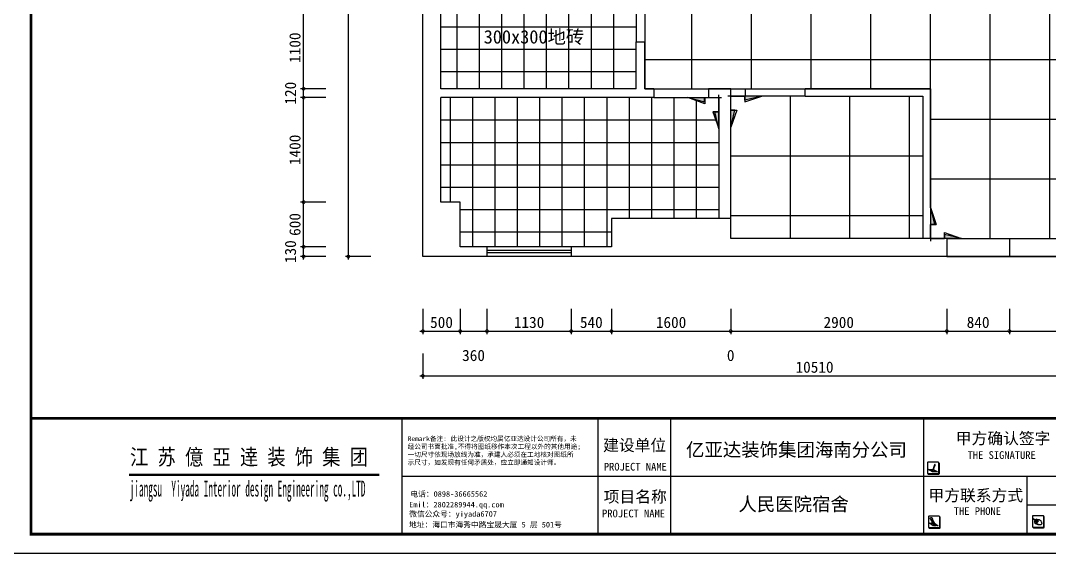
# Model space of a CAD drawing. Header units: millimetres. Extents: x 333665 to 510740, y -473522 to -395501.
# Drawn here: x 400053 to 413858, y -410869 to -403726 of the extents above; entities that cross this region are included whole.
import ezdxf

# ---------------------------------------------------------------- set-up
doc = ezdxf.new("R2010")
doc.units = ezdxf.units.MM
doc.header["$PDMODE"] = 35
doc.header["$PDSIZE"] = 20
for name, color, linetype in [('0-01图框模板说明', 2, 'Continuous'), ('0-02图框细线', 136, 'Continuous'), ('250', 250, 'Continuous'), ('FLOOR', 8, 'Continuous'), ('layer 1', 7, 'Continuous'), ('TK', 7, 'Continuous'), ('细线', 250, 'Continuous')]:
    doc.layers.add(name, color=color, linetype=linetype)
doc.styles.add('H1', font='')
doc.styles.get("Standard").update_dxf_attribs({"font": 'txt', "bigfont": 'gbcbig.shx'})
doc.styles.add('STYLE1', font='')
doc.styles.add('标注文字', font='simhei.ttf')
doc.styles.add('黑体', font='simhei.ttf')
doc.styles.get('H1').set_extended_font_data('SimSun')
doc.styles.get('STYLE1').set_extended_font_data('SimSun')
doc.dimstyles.new('最新标注', dxfattribs={"dimtxt": 150, "dimasz": 80, "dimexe": 40, "dimexo": 40, "dimgap": 40, "dimtad": 1, "dimdec": 0, "dimtxsty": '标注文字', "dimblk": 'DOTSMALL', "dimcen": 2.5, "dimdle": 40, "dimclrd": 46, "dimclre": 46, "dimclrt": 40, "dimadec": 0, "dimazin": 0, "dimtfac": 1, "dimtdec": 0, "dimtmove": 2, "dimatfit": 3, "dimldrblk": 'DOT', "dimfxl": 300, "dimfxlon": 1, "dimarcsym": 0})

# ---------------------------------------------------------------- blocks, each defined once
blk = doc.blocks.new('_DotSmall')
at = {"layer": 'FLOOR', "color": 0, "const_width": 0.5}
blk.add_lwpolyline([(-0.0625, 0, 1), (0.0625, 0, 1)], format="xyb", close=True, dxfattribs=at)
blk = doc.blocks.new('*D196')
at = {"layer": 'Defpoints', "color": 0, "lineweight": -3, "ltscale": 400}
for p in [(403851, -406759), (406311, -406759), (406311, -406889)]:
    blk.add_point(p, dxfattribs=at)
at = {"layer": '细线', "color": 46, "lineweight": -2, "ltscale": 400}
for p, q in [((404151, -406759), (403811, -406759)), ((403851, -406929), (403851, -406719)), ((404151, -406889), (403811, -406889))]:
    blk.add_line(p, q, dxfattribs=at)
at = {"layer": '细线', "color": 46, "lineweight": -2, "ltscale": 400, "xscale": 80, "yscale": 80, "zscale": 80}
for p, rotation in [((403851, -406759), 90), ((403851, -406889), 270)]:
    blk.add_blockref('_DotSmall', p, dxfattribs=dict(at, rotation=rotation))
at = {"layer": '细线', "color": 40, "lineweight": -3, "ltscale": 400, "insert": (403675, -406824), "char_height": 150, "attachment_point": 5, "rotation": 90, "style": '标注文字'}
blk.add_mtext('130', dxfattribs=at)
blk = doc.blocks.new('_Dot')
at = {"color": 0, "linetype": 'ByBlock', "lineweight": -2}
blk.add_line((-0.5, 0), (-1, 0), dxfattribs=at)
at = {"color": 0, "linetype": 'ByBlock', "const_width": 0.5}
blk.add_lwpolyline([(-0.25, 0, 1), (0.25, 0, 1)], format="xyb", close=True, dxfattribs=at)
blk = doc.blocks.new('*D197')
at = {"color": 46, "lineweight": -2}
for p, q in [((403851, -406799), (403851, -406119)), ((404151, -406159), (403811, -406159)), ((404151, -406759), (403811, -406759))]:
    blk.add_line(p, q, dxfattribs=at)
at = {"layer": 'Defpoints', "color": 0, "lineweight": -3}
for p in [(403851, -406159), (405951, -406159), (406311, -406759)]:
    blk.add_point(p, dxfattribs=at)
at = {"color": 46, "lineweight": -2, "xscale": 80, "yscale": 80, "zscale": 80}
for p, rotation in [((403851, -406159), 90), ((403851, -406759), 270)]:
    blk.add_blockref('_DotSmall', p, dxfattribs=dict(at, rotation=rotation))
at = {"color": 40, "lineweight": -3, "insert": (403735, -406459), "char_height": 150, "attachment_point": 5, "rotation": 90, "style": '标注文字'}
blk.add_mtext('600', dxfattribs=at)
blk = doc.blocks.new('*D198')
at = {"color": 46, "lineweight": -2}
for p, q in [((403851, -406199), (403851, -404719)), ((404151, -404759), (403811, -404759)), ((404151, -406159), (403811, -406159))]:
    blk.add_line(p, q, dxfattribs=at)
at = {"layer": 'Defpoints', "color": 0, "lineweight": -3}
for p in [(403851, -404759), (405691, -404759), (405951, -406159)]:
    blk.add_point(p, dxfattribs=at)
at = {"color": 46, "lineweight": -2, "xscale": 80, "yscale": 80, "zscale": 80}
for p, rotation in [((403851, -404759), 90), ((403851, -406159), 270)]:
    blk.add_blockref('_DotSmall', p, dxfattribs=dict(at, rotation=rotation))
at = {"color": 40, "lineweight": -3, "insert": (403735, -405459), "char_height": 150, "attachment_point": 5, "rotation": 90, "style": '标注文字'}
blk.add_mtext('1400', dxfattribs=at)
blk = doc.blocks.new('*D199')
at = {"color": 46, "lineweight": -2}
for p, q in [((403851, -404799), (403851, -404599)), ((404151, -404639), (403811, -404639)), ((404151, -404759), (403811, -404759))]:
    blk.add_line(p, q, dxfattribs=at)
at = {"layer": 'Defpoints', "color": 0, "lineweight": -3}
for p in [(403851, -404639), (405691, -404639), (405691, -404759)]:
    blk.add_point(p, dxfattribs=at)
at = {"color": 46, "lineweight": -2, "xscale": 80, "yscale": 80, "zscale": 80}
for p, rotation in [((403851, -404639), 90), ((403851, -404759), 270)]:
    blk.add_blockref('_DotSmall', p, dxfattribs=dict(at, rotation=rotation))
at = {"color": 40, "lineweight": -3, "insert": (403675, -404699), "char_height": 150, "attachment_point": 5, "rotation": 90, "style": '标注文字'}
blk.add_mtext('120', dxfattribs=at)
blk = doc.blocks.new('*D200')
at = {"color": 46, "lineweight": -2}
for p, q in [((403851, -404679), (403851, -403499)), ((404151, -403539), (403811, -403539)), ((404151, -404639), (403811, -404639))]:
    blk.add_line(p, q, dxfattribs=at)
at = {"layer": 'Defpoints', "color": 0, "lineweight": -3}
for p in [(403851, -403539), (405691, -403539), (405691, -404639)]:
    blk.add_point(p, dxfattribs=at)
at = {"color": 46, "lineweight": -2, "xscale": 80, "yscale": 80, "zscale": 80}
for p, rotation in [((403851, -403539), 90), ((403851, -404639), 270)]:
    blk.add_blockref('_DotSmall', p, dxfattribs=dict(at, rotation=rotation))
at = {"color": 40, "lineweight": -3, "insert": (403735, -404089), "char_height": 150, "attachment_point": 5, "rotation": 90, "style": '标注文字'}
blk.add_mtext('1100', dxfattribs=at)
blk = doc.blocks.new('*D208')
at = {"layer": 'Defpoints', "color": 0, "lineweight": -3, "ltscale": 400}
for p in [(412424, -397089), (412424, -398089), (405451, -406889)]:
    blk.add_point(p, dxfattribs=at)
at = {"layer": '细线', "color": 46, "lineweight": -2, "ltscale": 400}
for p, q in [((405411, -397089), (412464, -397089)), ((405451, -397389), (405451, -397049)), ((412424, -397389), (412424, -397049))]:
    blk.add_line(p, q, dxfattribs=at)
at = {"layer": '细线', "color": 46, "lineweight": -2, "ltscale": 400, "xscale": 80, "yscale": 80, "zscale": 80, "rotation": 180}
blk.add_blockref('_DotSmall', (405451, -397089), dxfattribs=at)
at = {"layer": '细线', "color": 46, "lineweight": -2, "ltscale": 400, "xscale": 80, "yscale": 80, "zscale": 80}
blk.add_blockref('_DotSmall', (412424, -397089), dxfattribs=at)
at = {"layer": '细线', "color": 40, "lineweight": -3, "ltscale": 400, "insert": (408938, -396974), "char_height": 150, "attachment_point": 5, "style": '标注文字'}
blk.add_mtext('6973', dxfattribs=at)
blk = doc.blocks.new('*D209')
at = {"layer": 'Defpoints', "color": 0, "lineweight": -3, "ltscale": 400}
for p in [(404451, -398089), (412424, -398089), (405451, -406889)]:
    blk.add_point(p, dxfattribs=at)
at = {"layer": '细线', "color": 46, "lineweight": -2, "ltscale": 400}
for p, q in [((404751, -398089), (404411, -398089)), ((404451, -406929), (404451, -398049)), ((404751, -406889), (404411, -406889))]:
    blk.add_line(p, q, dxfattribs=at)
at = {"layer": '细线', "color": 46, "lineweight": -2, "ltscale": 400, "xscale": 80, "yscale": 80, "zscale": 80}
for p, rotation in [((404451, -398089), 90), ((404451, -406889), 270)]:
    blk.add_blockref('_DotSmall', p, dxfattribs=dict(at, rotation=rotation))
at = {"layer": '细线', "color": 40, "lineweight": -3, "ltscale": 400, "insert": (404335, -402489), "char_height": 150, "attachment_point": 5, "rotation": 90, "style": '标注文字'}
blk.add_mtext('8800', dxfattribs=at)
blk = doc.blocks.new('*D210')
at = {"color": 46, "lineweight": -2}
for p, q in [((405451, -407589), (405451, -407929)), ((405951, -407589), (405951, -407929)), ((405411, -407889), (405991, -407889))]:
    blk.add_line(p, q, dxfattribs=at)
at = {"layer": 'Defpoints', "color": 0, "lineweight": -3}
for p in [(405951, -406759), (405451, -406889), (405951, -407889)]:
    blk.add_point(p, dxfattribs=at)
at = {"color": 46, "lineweight": -2, "xscale": 80, "yscale": 80, "zscale": 80, "rotation": 180}
blk.add_blockref('_DotSmall', (405451, -407889), dxfattribs=at)
at = {"color": 46, "lineweight": -2, "xscale": 80, "yscale": 80, "zscale": 80}
blk.add_blockref('_DotSmall', (405951, -407889), dxfattribs=at)
at = {"color": 40, "lineweight": -3, "insert": (405701, -407773), "char_height": 150, "attachment_point": 5, "style": '标注文字'}
blk.add_mtext('500', dxfattribs=at)
blk = doc.blocks.new('*D211')
at = {"color": 46, "lineweight": -2}
for p, q in [((405951, -407589), (405951, -407929)), ((406311, -407589), (406311, -407929)), ((405911, -407889), (406351, -407889))]:
    blk.add_line(p, q, dxfattribs=at)
at = {"layer": 'Defpoints', "color": 0, "lineweight": -3}
for p in [(405951, -406759), (406311, -406759), (406311, -407889)]:
    blk.add_point(p, dxfattribs=at)
at = {"color": 46, "lineweight": -2, "xscale": 80, "yscale": 80, "zscale": 80, "rotation": 180}
blk.add_blockref('_DotSmall', (405951, -407889), dxfattribs=at)
at = {"color": 46, "lineweight": -2, "xscale": 80, "yscale": 80, "zscale": 80}
blk.add_blockref('_DotSmall', (406311, -407889), dxfattribs=at)
at = {"color": 40, "lineweight": -3, "insert": (406131, -408216), "char_height": 150, "attachment_point": 5, "style": '标注文字'}
blk.add_mtext('360', dxfattribs=at)
blk = doc.blocks.new('*D212')
at = {"layer": 'Defpoints', "color": 0, "lineweight": -3, "ltscale": 400}
for p in [(406311, -406759), (407441, -406759), (407441, -407889)]:
    blk.add_point(p, dxfattribs=at)
at = {"layer": '细线', "color": 46, "lineweight": -2, "ltscale": 400}
for p, q in [((406311, -407589), (406311, -407929)), ((407441, -407589), (407441, -407929)), ((406271, -407889), (407481, -407889))]:
    blk.add_line(p, q, dxfattribs=at)
at = {"layer": '细线', "color": 46, "lineweight": -2, "ltscale": 400, "xscale": 80, "yscale": 80, "zscale": 80, "rotation": 180}
blk.add_blockref('_DotSmall', (406311, -407889), dxfattribs=at)
at = {"layer": '细线', "color": 46, "lineweight": -2, "ltscale": 400, "xscale": 80, "yscale": 80, "zscale": 80}
blk.add_blockref('_DotSmall', (407441, -407889), dxfattribs=at)
at = {"layer": '细线', "color": 40, "lineweight": -3, "ltscale": 400, "insert": (406876, -407773), "char_height": 150, "attachment_point": 5, "style": '标注文字'}
blk.add_mtext('1130', dxfattribs=at)
blk = doc.blocks.new('*D213')
at = {"color": 46, "lineweight": -2}
for p, q in [((407441, -407589), (407441, -407929)), ((407981, -407589), (407981, -407929)), ((407401, -407889), (408021, -407889))]:
    blk.add_line(p, q, dxfattribs=at)
at = {"layer": 'Defpoints', "color": 0, "lineweight": -3}
for p in [(407441, -406759), (407981, -406759), (407981, -407889)]:
    blk.add_point(p, dxfattribs=at)
at = {"color": 46, "lineweight": -2, "xscale": 80, "yscale": 80, "zscale": 80, "rotation": 180}
blk.add_blockref('_DotSmall', (407441, -407889), dxfattribs=at)
at = {"color": 46, "lineweight": -2, "xscale": 80, "yscale": 80, "zscale": 80}
blk.add_blockref('_DotSmall', (407981, -407889), dxfattribs=at)
at = {"color": 40, "lineweight": -3, "insert": (407711, -407773), "char_height": 150, "attachment_point": 5, "style": '标注文字'}
blk.add_mtext('540', dxfattribs=at)
blk = doc.blocks.new('*D214')
at = {"color": 46, "lineweight": -2}
for p, q in [((407981, -407589), (407981, -407929)), ((409581, -407589), (409581, -407929)), ((407941, -407889), (409621, -407889))]:
    blk.add_line(p, q, dxfattribs=at)
at = {"layer": 'Defpoints', "color": 0, "lineweight": -3}
for p in [(409581, -406379), (407981, -406759), (409581, -407889)]:
    blk.add_point(p, dxfattribs=at)
at = {"color": 46, "lineweight": -2, "xscale": 80, "yscale": 80, "zscale": 80, "rotation": 180}
blk.add_blockref('_DotSmall', (407981, -407889), dxfattribs=at)
at = {"color": 46, "lineweight": -2, "xscale": 80, "yscale": 80, "zscale": 80}
blk.add_blockref('_DotSmall', (409581, -407889), dxfattribs=at)
at = {"color": 40, "lineweight": -3, "insert": (408781, -407773), "char_height": 150, "attachment_point": 5, "style": '标注文字'}
blk.add_mtext('1600', dxfattribs=at)
blk = doc.blocks.new('*D215')
at = {"color": 46, "lineweight": -2}
blk.add_line((409581, -407589), (409581, -407929), dxfattribs=at)
blk.add_line((409581, -407589), (409581, -407929), dxfattribs=at)
at = {"layer": 'Defpoints', "color": 0, "lineweight": -3}
for p in [(409581, -406379), (409581, -406649), (409581, -407889)]:
    blk.add_point(p, dxfattribs=at)
at = {"color": 40, "lineweight": -3, "insert": (409581, -408216), "char_height": 150, "attachment_point": 5, "style": '标注文字'}
blk.add_mtext('0', dxfattribs=at)
blk = doc.blocks.new('*D216')
at = {"color": 46, "lineweight": -2}
for p, q in [((409581, -407589), (409581, -407929)), ((412481, -407589), (412481, -407929)), ((409541, -407889), (412521, -407889))]:
    blk.add_line(p, q, dxfattribs=at)
at = {"layer": 'Defpoints', "color": 0, "lineweight": -3}
for p in [(409581, -406649), (412481, -406649), (412481, -407889)]:
    blk.add_point(p, dxfattribs=at)
at = {"color": 46, "lineweight": -2, "xscale": 80, "yscale": 80, "zscale": 80, "rotation": 180}
blk.add_blockref('_DotSmall', (409581, -407889), dxfattribs=at)
at = {"color": 46, "lineweight": -2, "xscale": 80, "yscale": 80, "zscale": 80}
blk.add_blockref('_DotSmall', (412481, -407889), dxfattribs=at)
at = {"color": 40, "lineweight": -3, "insert": (411031, -407773), "char_height": 150, "attachment_point": 5, "style": '标注文字'}
blk.add_mtext('2900', dxfattribs=at)
blk = doc.blocks.new('*D217')
at = {"color": 46, "lineweight": -2}
for p, q in [((412481, -407589), (412481, -407929)), ((413321, -407589), (413321, -407929)), ((412441, -407889), (413361, -407889))]:
    blk.add_line(p, q, dxfattribs=at)
at = {"layer": 'Defpoints', "color": 0, "lineweight": -3}
for p in [(412481, -406649), (413321, -406649), (413321, -407889)]:
    blk.add_point(p, dxfattribs=at)
at = {"color": 46, "lineweight": -2, "xscale": 80, "yscale": 80, "zscale": 80, "rotation": 180}
blk.add_blockref('_DotSmall', (412481, -407889), dxfattribs=at)
at = {"color": 46, "lineweight": -2, "xscale": 80, "yscale": 80, "zscale": 80}
blk.add_blockref('_DotSmall', (413321, -407889), dxfattribs=at)
at = {"color": 40, "lineweight": -3, "insert": (412901, -407773), "char_height": 150, "attachment_point": 5, "style": '标注文字'}
blk.add_mtext('840', dxfattribs=at)
blk = doc.blocks.new('*D218')
at = {"color": 46, "lineweight": -2}
for p, q in [((413321, -407589), (413321, -407929)), ((415721, -407589), (415721, -407929)), ((413281, -407889), (415761, -407889))]:
    blk.add_line(p, q, dxfattribs=at)
at = {"layer": 'Defpoints', "color": 0, "lineweight": -3}
for p in [(413321, -406649), (415721, -406649), (415721, -407889)]:
    blk.add_point(p, dxfattribs=at)
at = {"color": 46, "lineweight": -2, "xscale": 80, "yscale": 80, "zscale": 80, "rotation": 180}
blk.add_blockref('_DotSmall', (413321, -407889), dxfattribs=at)
at = {"color": 46, "lineweight": -2, "xscale": 80, "yscale": 80, "zscale": 80}
blk.add_blockref('_DotSmall', (415721, -407889), dxfattribs=at)
at = {"color": 40, "lineweight": -3, "insert": (414521, -407773), "char_height": 150, "attachment_point": 5, "style": '标注文字'}
blk.add_mtext('2400', dxfattribs=at)
blk = doc.blocks.new('*D220')
at = {"layer": 'Defpoints', "color": 0, "lineweight": -3, "ltscale": 400}
for p in [(405451, -406889), (415961, -406889), (415961, -408489)]:
    blk.add_point(p, dxfattribs=at)
at = {"layer": '细线', "color": 46, "lineweight": -2, "ltscale": 400}
for p, q in [((405451, -408189), (405451, -408529)), ((415961, -408189), (415961, -408529)), ((405411, -408489), (416001, -408489))]:
    blk.add_line(p, q, dxfattribs=at)
at = {"layer": '细线', "color": 46, "lineweight": -2, "ltscale": 400, "xscale": 80, "yscale": 80, "zscale": 80, "rotation": 180}
blk.add_blockref('_DotSmall', (405451, -408489), dxfattribs=at)
at = {"layer": '细线', "color": 46, "lineweight": -2, "ltscale": 400, "xscale": 80, "yscale": 80, "zscale": 80}
blk.add_blockref('_DotSmall', (415961, -408489), dxfattribs=at)
at = {"layer": '细线', "color": 40, "lineweight": -3, "ltscale": 400, "insert": (410706, -408373), "char_height": 150, "attachment_point": 5, "style": '标注文字'}
blk.add_mtext('10510', dxfattribs=at)
blk = doc.blocks.new('DETRFDS')
blk.add_hatch(color=1).paths.add_polyline_path([(440892, -361971), (440892, -361921), (440683, -361971)])
at = {"color": 1}
for p, q in [((440683, -361971), (440892, -361921)), ((440683, -361971), (441101, -361971)), ((440892, -361921), (440892, -361971))]:
    blk.add_line(p, q, dxfattribs=at)
blk = doc.blocks.new('OIUYRW')
at = {"xscale": -1, "rotation": 90}
blk.add_blockref('DETRFDS', (79096, 79096), dxfattribs=at)
blk.add_blockref('DETRFDS', (0, 0))
blk = doc.blocks.new('rf')
at = {"layer": '250', "color": 1}
for p, q in [((-64294, -717022), (-64294, -717100)), ((-64294, -717100), (-64067, -717022)), ((-64483, -717211), (-64400, -717211)), ((-64400, -717211), (-64483, -717438))]:
    blk.add_line(p, q, dxfattribs=at)
at = {"xscale": -1.083456000036676, "yscale": 1.083456000036676, "zscale": 1.083456, "rotation": 270}
blk.add_blockref('OIUYRW', (327697, -1194899), dxfattribs=at)

msp = doc.modelspace()

# ---------------------------------------------------------------- hatches: boundary and pattern name
at = {"lineweight": -3}
h = msp.add_hatch(dxfattribs=at)
h.set_pattern_fill('_USER', color=8, scale=800, style=0, double=1, pattern_type=0)
h.set_pattern_definition([(0, (412261.3, -406648.64), (0, 800), []), (90, (412261.3, -406648.64), (-800, 5e-14), [])])
h.paths.add_polyline_path([(415721.3, -399668.6), (415331.3, -399668.6), (415331.3, -399428.6), (415721.3, -399428.6), (415721.3, -398688.6), (415441.3, -398328.6), (412541.3, -398328.6), (412261.3, -398688.6), (412261.3, -399428.6), (412606.3, -399428.6), (412606.3, -399668.6), (412261.3, -399668.6), (412261.3, -403208.6), (410651.3, -403208.6), (409751.3, -403208.6), (409331.3, -403208.6), (408431.3, -403208.6), (408431.3, -403308.6), (408431.3, -404008.6), (408431.3, -404638.6), (408551.3, -404638.6), (409281.3, -404638.6), (409581.3, -404638.6), (409781.3, -404638.6), (410581.3, -404638.6), (412261.3, -404638.6), (412261.3, -406232.9), (412339.1, -406459.4), (412261.3, -406459.4), (412261.3, -406648.6), (412450.5, -406648.6), (412450.5, -406565.8), (412676.9, -406648.6), (413321.3, -406648.6), (413701.3, -406648.6), (415721.3, -406648.6)])
h = msp.add_hatch(dxfattribs=at)
h.set_pattern_fill('_USER', color=8, scale=300, style=0, double=1, pattern_type=0)
h.set_pattern_definition([(0, (408311.27, -403208.64), (0, 300), []), (90, (408311.27, -403208.64), (-300, 2e-14), [])])
h.paths.add_polyline_path([(406241.3, -403208.6), (406241.3, -403538.6), (405691.3, -403538.6), (405691.3, -404638.6), (408311.3, -404638.6), (408311.3, -404008.6), (408311.3, -403308.6), (408311.3, -403208.6)])
h = msp.add_hatch(dxfattribs=at)
h.set_pattern_fill('_USER', color=8, scale=800, style=0, double=1, pattern_type=0)
h.set_pattern_definition([(0, (409581.3, -404738.64), (0, 800), []), (90, (409581.3, -404738.64), (-800, 5e-14), [])])
h.paths.add_polyline_path([(410581.3, -404738.6), (409997, -404738.6), (409770.5, -404816.5), (409770.5, -404738.6), (409581.3, -404738.6), (409581.3, -404927.9), (409664.1, -404927.9), (409581.3, -405154.3), (409581.3, -406378.6), (409581.3, -406648.6), (412161.3, -406648.6), (412161.3, -404738.6)])
h = msp.add_hatch(dxfattribs=at)
h.set_pattern_fill('_USER', color=8, scale=300, style=0, double=1, pattern_type=0)
h.set_pattern_definition([(0, (409421.27, -404758.64), (0, 300), []), (90, (409421.27, -404758.64), (-300, 2e-14), [])])
h.paths.add_polyline_path([(405691.3, -404758.6), (405691.3, -406158.6), (405951.3, -406158.6), (405951.3, -406758.6), (406311.3, -406758.6), (407441.3, -406758.6), (407981.3, -406758.6), (407981.3, -406378.6), (409421.3, -406378.6), (409421.3, -405174.3), (409343.4, -404947.9), (409421.3, -404947.9), (409421.3, -404758.6), (409281.3, -404758.6), (409232, -404758.6), (409232, -404841.5), (409005.6, -404758.6), (408551.3, -404758.6)])
at = {"layer": '0-01图框模板说明'}
for points in [[(412373.6, -409790, -0.4142136), (412363.4, -409800.2), (412231, -409800.2, -0.071272), (412228.2, -409799.8, 0.3481434), (412238.1, -409807.6), (412370.4, -409807.6, 0.4142136), (412380.6, -409797.4), (412380.6, -409665.1, 0.3331076), (412373.3, -409655.3, -0.0577433), (412373.6, -409657.6)], [(412386.1, -410513.8, -0.4142136), (412375.9, -410524), (412243.6, -410524, -0.071272), (412240.7, -410523.6, 0.3481434), (412250.6, -410531.4), (412383, -410531.4, 0.4142136), (412393.2, -410521.2), (412393.2, -410388.9, 0.3331076), (412385.8, -410379.1, -0.0577433), (412386.1, -410381.4)], [(413781.3, -410507.4, -0.4142136), (413771.2, -410517.5), (413638.8, -410517.5, -0.071272), (413635.9, -410517.1, 0.3481434), (413645.8, -410525), (413778.2, -410525, 0.4142136), (413788.4, -410514.8), (413788.4, -410382.4, 0.3331076), (413781.1, -410372.7, -0.0577433), (413781.3, -410375)]]:
    msp.add_hatch(color=8, dxfattribs=at).paths.add_polyline_path(points)

# ---------------------------------------------------------------- linework, layer by layer
at = {"color": 0, "lineweight": -3}
for p, q in [((405451.3, -406888.6), (405451.3, -399928.6)), ((405691.3, -404638.6), (405691.3, -403538.6)), ((408311.3, -404008.6), (408431.3, -404008.6)), ((408311.3, -404638.6), (408311.3, -404008.6)), ((408431.3, -404638.6), (408431.3, -404008.6)), ((405691.3, -404638.6), (405691.3, -404308.6)), ((408311.3, -404638.6), (405691.3, -404638.6)), ((408551.3, -404638.6), (408431.3, -404638.6)), ((408551.3, -404638.6), (408551.3, -404758.6)), ((409581.3, -404638.6), (409281.3, -404638.6)), ((409281.3, -404638.6), (409281.3, -404758.6)), ((409581.3, -406378.6), (409581.3, -404638.6)), ((409781.3, -404738.6), (409781.3, -404638.6)), ((410581.3, -404738.6), (410581.3, -404638.6)), ((405691.3, -406158.6), (405691.3, -404758.6)), ((408551.3, -404758.6), (405691.3, -404758.6)), ((409281.3, -404758.6), (409421.3, -404758.6)), ((409421.3, -404758.6), (409421.3, -406378.6)), ((405951.3, -406158.6), (405691.3, -406158.6)), ((405951.3, -406758.6), (405951.3, -406158.6)), ((409581.3, -406378.6), (407981.3, -406378.6)), ((407981.3, -406378.6), (407981.3, -406758.6)), ((409581.3, -406648.6), (409581.3, -406378.6)), ((412481.3, -406648.6), (409581.3, -406648.6)), ((412481.3, -406648.6), (412481.3, -406888.6)), ((413321.3, -406648.6), (413701.3, -406648.6)), ((413321.3, -406648.6), (413321.3, -406888.6)), ((413701.3, -406648.6), (415721.3, -406648.6)), ((406311.3, -406758.6), (405951.3, -406758.6)), ((406311.3, -406758.6), (406311.3, -406888.6)), ((407981.3, -406758.6), (407441.3, -406758.6)), ((407441.3, -406758.6), (407441.3, -406888.6)), ((406311.3, -406888.6), (405451.3, -406888.6)), ((412481.3, -406888.6), (407441.3, -406888.6)), ((413321.3, -406888.6), (413701.3, -406888.6)), ((413701.3, -406888.6), (415961.3, -406888.6))]:
    msp.add_line(p, q, dxfattribs=at)
at = {"color": 8, "lineweight": -3}
for p, q in [((408311.3, -403308.6), (408311.3, -404008.6)), ((408431.3, -403308.6), (408431.3, -404008.6)), ((408551.3, -404638.6), (409281.3, -404638.6)), ((409781.3, -404638.6), (410581.3, -404638.6)), ((410581.3, -404738.6), (409781.3, -404738.6)), ((408551.3, -404758.6), (409281.3, -404758.6))]:
    msp.add_line(p, q, dxfattribs=at)
at = {"color": 7, "lineweight": -3}
for p, q in [((409581.3, -404638.6), (409781.3, -404638.6)), ((409581.3, -404738.6), (409781.3, -404738.6)), ((412261.3, -404638.6), (410581.3, -404638.6)), ((410581.3, -404738.6), (412161.3, -404738.6)), ((412161.3, -404738.6), (412161.3, -406648.6)), ((412261.3, -404638.6), (412261.3, -406648.6))]:
    msp.add_line(p, q, dxfattribs=at)
at = {"color": 250, "lineweight": -3}
for p, q in [((412481.3, -406648.6), (413321.3, -406648.6)), ((412481.3, -406888.6), (413321.3, -406888.6))]:
    msp.add_line(p, q, dxfattribs=at)
at = {"color": 3, "lineweight": -3}
for p, q in [((407441.3, -406758.6), (406311.3, -406758.6)), ((407441.3, -406808.6), (406311.3, -406808.6)), ((407441.3, -406838.6), (406311.3, -406838.6)), ((407441.3, -406888.6), (406311.3, -406888.6))]:
    msp.add_line(p, q, dxfattribs=at)
at = {"color": 1, "lineweight": -3}
msp.add_lwpolyline([(415961.3, -399428.6), (415961.3, -406888.6), (405451.3, -406888.6), (405451.3, -399928.6), (409421.3, -399928.6), (409421.3, -399428.6), (412021.3, -399428.6), (412021.3, -398606.3), (412423.9, -398088.6), (415558.6, -398088.6), (415961.3, -398606.3), (415961.3, -399428.6)], dxfattribs=at)
at = {"color": 8, "lineweight": -3}
msp.add_lwpolyline([(408431.3, -403308.6), (408431.3, -404008.6), (408431.3, -404638.6), (408551.3, -404638.6), (409281.3, -404638.6), (409581.3, -404638.6), (409781.3, -404638.6), (410581.3, -404638.6), (412261.3, -404638.6), (412261.3, -406232.9), (412339.1, -406459.4), (412261.3, -406459.4), (412261.3, -406648.6), (412450.5, -406648.6), (412450.5, -406565.8), (412676.9, -406648.6), (413321.3, -406648.6), (413701.3, -406648.6), (415721.3, -406648.6)], dxfattribs=at)
at = {"layer": '0-01图框模板说明', "color": 8}
for p, q in [((412291.2, -409761.4), (412290.6, -409763)), ((412290.6, -409763), (412290.8, -409764.2)), ((412291.8, -409761.6), (412290.8, -409764.2)), ((412291.7, -409763.4), (412290.8, -409764.2)), ((412292.3, -409761.8), (412291.7, -409763.4)), ((413724.9, -410421.5), (413692.9, -410412.9)), ((412299.8, -410499), (412249.7, -410466.1)), ((412249.7, -410466.1), (412290.7, -410466.1)), ((412312.6, -410466.1), (412316.9, -410466.1)), ((412316.9, -410466.1), (412366.9, -410499)), ((413654.3, -410447.9), (413654.3, -410447.9)), ((413661.2, -410427.6), (413686, -410440.4)), ((413665.6, -410454.2), (413697, -410471.7)), ((413692.6, -410428.7), (413667.6, -410419.4)), ((413671.3, -410429.1), (413671.3, -410429.1)), ((413671.3, -410429.1), (413689.2, -410439.1)), ((413693.1, -410432.1), (413674, -410424.3)), ((413699.8, -410440.4), (413705.4, -410443.5))]:
    msp.add_line(p, q, dxfattribs=at)
at = {"layer": '0-01图框模板说明', "color": 2, "const_width": 37.5}
msp.add_lwpolyline([(421408.2, -395760.2), (421408.2, -410610.7), (400193.2, -410610.7), (400193.2, -395760.2)], close=True, dxfattribs=at)
msp.add_lwpolyline([(421408.2, -409058.4), (400190.3, -409058.4)], dxfattribs=at)
at = {"layer": '0-01图框模板说明', "color": 8}
for points in [[(412231, -409800.2), (412363.4, -409800.2, 0.4142136), (412373.6, -409790), (412373.6, -409657.6, 0.4142136), (412363.4, -409647.5), (412231, -409647.5, 0.4142136), (412220.8, -409657.6), (412220.8, -409790, 0.4142136)], [(412324.9, -409679.6), (412319.3, -409677.6), (412319.6, -409676.8, -0.4519616), (412322.8, -409675.4), (412323.6, -409675.7, -0.4184348), (412325.2, -409678.8)], [(412243.6, -410524), (412375.9, -410524, 0.4142136), (412386.1, -410513.8), (412386.1, -410381.4, 0.4142136), (412375.9, -410371.3), (412243.6, -410371.3, 0.4142136), (412233.4, -410381.4), (412233.4, -410513.8, 0.4142136)], [(413638.8, -410517.5), (413771.2, -410517.5, 0.4142136), (413781.3, -410507.4), (413781.3, -410375, 0.4142136), (413771.2, -410364.8), (413638.8, -410364.8, 0.4142136), (413628.6, -410375), (413628.6, -410507.4, 0.4142136)]]:
    msp.add_lwpolyline(points, format="xyb", close=True, dxfattribs=at)
for points in [[(412228.2, -409799.8, 0.3481435), (412238.1, -409807.6), (412370.4, -409807.6, 0.4142136), (412380.6, -409797.4), (412380.6, -409665.1, 0.3331075), (412373.3, -409655.3)], [(412240.7, -410523.6, 0.3481435), (412250.6, -410531.4), (412383, -410531.4, 0.4142136), (412393.2, -410521.2), (412393.2, -410388.9, 0.3331075), (412385.8, -410379.1)], [(413635.9, -410517.1, 0.3481435), (413645.8, -410525), (413778.2, -410525, 0.4142136), (413788.4, -410514.8), (413788.4, -410382.4, 0.3331075), (413781.1, -410372.7)]]:
    msp.add_lwpolyline(points, format="xyb", dxfattribs=at)
for points in [[(412323, -409684.8), (412317.5, -409682.8), (412293.4, -409749), (412298.9, -409751)], [(412325, -409679.7), (412319.2, -409677.5), (412317.3, -409682.7), (412323.2, -409684.9)], [(412292.3, -409761.8), (412291.2, -409761.4), (412293.4, -409749), (412298.9, -409751)]]:
    msp.add_lwpolyline(points, close=True, dxfattribs=at)
msp.add_lwpolyline([(412302.1, -409742.3), (412304.3, -409742.3), (412354.4, -409775.2), (412287.2, -409775.2), (412237.1, -409742.3), (412295.8, -409742.3)], dxfattribs=at)
for centre, radius in [((412270.1, -410399.7), 13.6), ((412278.8, -410426.1), 1.94), ((412282.6, -410433.4), 1.94), ((412283.4, -410423.7), 1.94), ((412286, -410441.2), 1.94), ((412287.2, -410431), 1.94), ((412288, -410421), 1.94), ((412289.9, -410450.1), 1.94), ((412290.6, -410438.8), 1.94), ((412291.7, -410428.3), 1.94), ((412301.7, -410466.1), 11), ((412294.5, -410447.7), 1.94), ((412295.1, -410436), 1.94), ((412299, -410445), 1.94)]:
    msp.add_circle(centre, radius, dxfattribs=at)
for centre, radius, start, end in [((412182.7, -410486.8), 110, 10.86532, 46.01339), ((412566.5, -410311.4), 295.8, 196.35478, 210.12826), ((413685.5, -410438.6), 26.8, 74.0812, 127.26399), ((413692.4, -410444.8), 35.5, 172.23155, 207.50847), ((413673.5, -410440), 16.3, 158.18292, 240.90017), ((413727.2, -410467.1), 76.4, 139.32492, 154.28325), ((413728.3, -410371.6), 112.1, 233.07145, 279.66773), ((413672.3, -410426.5), 2.77, 54.17545, 246.924), ((413674.1, -410426.1), 35.7, 277.38404, 14.54168), ((413694.3, -410426.6), 16.1, 239.14426, 279.65487), ((413690.2, -410435.1), 4.12, 255.59476, 46.20559), ((413685.2, -410442.9), 16.1, 22.14548, 62.65609), ((413696.3, -410438.4), 4.07, 279.65487, 22.14548), ((413741.8, -410381.7), 100.5, 243.49964, 273.01635), ((413672.1, -410507), 100.5, 28.78399, 58.3007), ((413739.9, -410462.7), 20.7, 290.37624, 11.42411)]:
    msp.add_arc(centre, radius, start, end, dxfattribs=at)
for points in [[(413664.3, -410422), (413653.1, -410420.4), (413647.6, -410414.5), (413644.8, -410401.8)], [(413665.5, -410419.9), (413652.7, -410419.7), (413648.5, -410410.3), (413646.1, -410400.7)]]:
    msp.add_open_spline(points, degree=3, dxfattribs=at)
msp.add_spline([(412301.7, -410477), (412323.3, -410486.5), (412323.9, -410479.1), (412314.2, -410481.5), (412308, -410499), (412334.9, -410494.5), (412339.3, -410499)], degree=3, dxfattribs=at)
at = {"layer": '0-02图框细线'}
for p, q in [((405174.3, -410610.7), (405174.3, -409058.4)), ((407801.5, -410619.4), (407801.5, -409058.4)), ((408779, -410619.4), (408779, -409058.4)), ((412174.1, -410610.7), (412174.1, -409058.4)), ((405174.3, -409834.5), (421408.2, -409834.5)), ((413560.2, -410610.7), (413560.2, -409834.5)), ((421408.2, -410222.6), (413560.2, -410222.6))]:
    msp.add_line(p, q, dxfattribs=at)
msp.add_lwpolyline([(421666.9, -395501.4), (421666.9, -410869.4), (399934.5, -410869.4), (399934.5, -395501.4)], close=True, dxfattribs=at)
at = {"layer": '0-02图框细线', "ltscale": 0.2, "const_width": 34.5}
msp.add_lwpolyline([(401509.6, -409815.9), (404864.5, -409815.9)], dxfattribs=at)

# ---------------------------------------------------------------- block references
at = {"layer": '250', "color": 1}
for p, rotation in [((1126443.4, -469241.5), 270), ((-304760.9, -342165.8), 90)]:
    msp.add_blockref('rf', p, dxfattribs=dict(at, rotation=rotation))
msp.add_blockref('rf', (474064.1, 312283.5), dxfattribs=at)

# ---------------------------------------------------------------- texts
at = {"layer": '0-02图框细线'}
for s, insert, char_height, attachment_point in [('{\\fSimHei|b0|i0|c134|p2;Remark备注: 此设计之版权均属亿亚达设计公司所有，未\\P经公司书面批准,不得将图纸移作本次工程以外的其他用途;\\P一切尺寸依现场放线为准，承建人必须在工地核对图纸所\\P示尺寸，如发现有任何矛盾处，应立即通知设计师。}', (405246.6, -409690.3), 63.607, 7), ('{\\fSimSun|b0|i0|c134|p2;甲方确认签字}', (412600.8, -409335.6), 155.232, 4), ('{\\fSimSun|b0|i0|c134|p2;建设单位}', (407868.8, -409427), 155.232, 4), ('{\\fSimSun|b0|i0|c134|p2;THE SIGNATURE}', (412760, -409551.8), 103.488, 4), ('{\\fSimSun|b0|i0|c134|p2;PROJECT NAME}', (407879.2, -409707.7), 103.488, 4), ('{\\fSimSun|b0|i0|c134|p2;甲方联系方式}', (412234.6, -410100.5), 155.232, 4), ('{\\fSimSun|b0|i0|c134|p2;电话：0898-36665562  }', (405283, -410076.7), 74.208, 4), ('{\\fSimSun|b0|i0|c134|p2;项目名称}', (407877.4, -410117.4), 155.232, 4), ('{\\fSimSun|b0|i0|c134|p2;Emil：2802289944.qq.com}', (405266.4, -410226.1), 74.208, 4), ('{\\fSimSun|b0|i0|c134|p2;THE PHONE}', (412574.3, -410303.2), 103.488, 4), ('{\\fSimSun|b0|i0|c134|p2;微信公众号：yiyada6707}', (405266.4, -410351.1), 74.208, 4), ('{\\fSimSun|b0|i0|c134|p2;PROJECT NAME}', (407855.1, -410335), 103.488, 4), ('{\\fSimSun|b0|i0|c134|p2;地址：海口市海秀中路宝晟大厦 5 层 501号}', (405265.5, -410488.9), 74.208, 4)]:
    msp.add_mtext(s, dxfattribs=dict(at, insert=insert, char_height=char_height, attachment_point=attachment_point))
at = {"layer": '0-02图框细线', "char_height": 181.104, "attachment_point": 5, "style": '黑体'}
for s, insert in [('亿亚达装饰集团海南分公司', (410463.8, -409490.1)), ('{\\fSimSun|b0|i0|c134|p2;人民医院宿舍}', (410426, -410219.6))]:
    msp.add_mtext(s, dxfattribs=dict(at, insert=insert))
at = {"layer": 'layer 1', "color": 2, "lineweight": -3, "style": 'STYLE1'}
msp.add_text('300x300地砖', height=180, dxfattribs=at).set_placement((406266.8, -404033.5))
at = {"layer": 'TK', "color": 150, "style": 'H1'}
for s, width, p in [('江 苏 億 亞 逹 装 饰 集 团', 0.85, (401521.2, -409682.9)), ('jiangsu  Yiyada Interior design Engineering co.,LTD', 0.43, (401517.8, -410106.8))]:
    msp.add_text(s, height=212.024, dxfattribs=dict(at, width=width)).set_placement(p)

# ---------------------------------------------------------------- dimensions: what is measured, and where the dimension line sits
at = {"color": 0, "lineweight": -3}
for base, p1, p2, picture, middle in [((403851.3, -403538.6), (405691.3, -404638.6), (405691.3, -403538.6), '*D200', (403735.4, -404088.6)), ((403851.3, -404638.6), (405691.3, -404758.6), (405691.3, -404638.6), '*D199', (403675.4, -404698.6)), ((403851.3, -404758.6), (405951.3, -406158.6), (405691.3, -404758.6), '*D198', (403735.4, -405458.6)), ((403851.3, -406158.6), (406311.3, -406758.6), (405951.3, -406158.6), '*D197', (403735.4, -406458.6))]:
    dim = msp.add_linear_dim(base=base, p1=p1, p2=p2, angle=90, dimstyle='最新标注', dxfattribs=at)
    dim.commit()
    dim.dimension.update_dxf_attribs({"geometry": picture, "text_midpoint": middle})
for base, p1, p2, picture, middle in [((409581.3, -407888.6), (407981.3, -406758.6), (409581.3, -406378.6), '*D214', (408781.3, -407772.8)), ((409581.2650008, -407888.6439226), (409581.2650008, -406378.6439226), (409581.2650008, -406648.6439226), '*D215', (409581.2650008, -408216.1720125)), ((412481.3, -407888.6), (409581.3, -406648.6), (412481.3, -406648.6), '*D216', (411031.3, -407772.8)), ((413321.3, -407888.6), (412481.3, -406648.6), (413321.3, -406648.6), '*D217', (412901.3, -407772.8)), ((415721.3, -407888.6), (413321.3, -406648.6), (415721.3, -406648.6), '*D218', (414521.3, -407772.8)), ((405951.3, -407888.6), (405451.3, -406888.6), (405951.3, -406758.6), '*D210', (405701.3, -407772.8)), ((406311.3, -407888.6), (405951.3, -406758.6), (406311.3, -406758.6), '*D211', (406131.3, -408216.2)), ((407981.3, -407888.6), (407441.3, -406758.6), (407981.3, -406758.6), '*D213', (407711.3, -407772.8))]:
    dim = msp.add_linear_dim(base=base, p1=p1, p2=p2, dimstyle='最新标注', dxfattribs=at)
    dim.commit()
    dim.dimension.update_dxf_attribs({"geometry": picture, "text_midpoint": middle})
at = {"layer": '细线', "color": 2, "lineweight": -3, "ltscale": 400}
for base, p1, p2, picture, middle in [((412423.9, -397088.6), (405451.3, -406888.6), (412423.9, -398088.6), '*D208', (408937.6, -396973.6)), ((407441.3, -407888.6), (406311.3, -406758.6), (407441.3, -406758.6), '*D212', (406876.3, -407772.8)), ((415961.3, -408488.6), (405451.3, -406888.6), (415961.3, -406888.6), '*D220', (410706.3, -408372.8))]:
    dim = msp.add_linear_dim(base=base, p1=p1, p2=p2, dimstyle='最新标注', dxfattribs=at)
    dim.commit()
    dim.dimension.update_dxf_attribs({"geometry": picture, "text_midpoint": middle})
for base, p1, p2, picture, middle in [((404451.3, -398088.6), (405451.3, -406888.6), (412423.9, -398088.6), '*D209', (404335.4, -402488.6)), ((403851.3, -406758.6), (406311.3, -406888.6), (406311.3, -406758.6), '*D196', (403675.4, -406823.6))]:
    dim = msp.add_linear_dim(base=base, p1=p1, p2=p2, angle=90, dimstyle='最新标注', dxfattribs=at)
    dim.commit()
    dim.dimension.update_dxf_attribs({"geometry": picture, "text_midpoint": middle})

doc.saveas('drawing.dxf')
